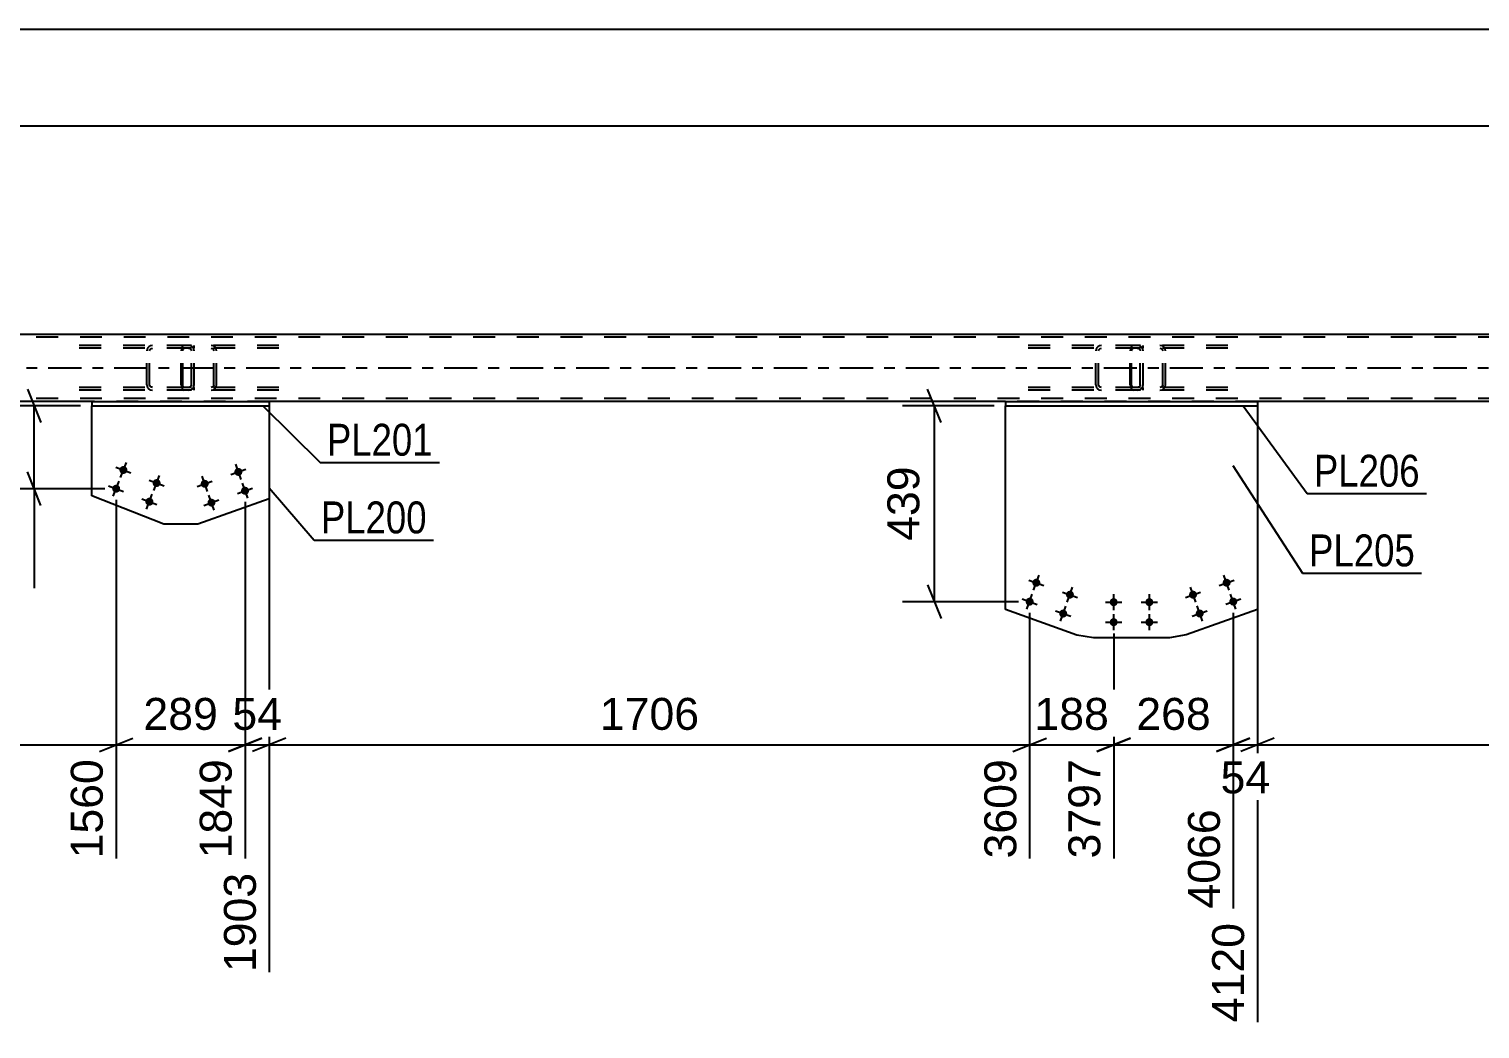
# Model space of a CAD drawing. Header units: millimetres. Extents: x -55 to 786, y -403 to 191.
# Drawn here: x 94.1 to 224.3, y -262.6 to -172.9 of the extents above; entities that cross this region are included whole.
import ezdxf

# ---------------------------------------------------------------- set-up
doc = ezdxf.new("R2010")
doc.units = ezdxf.units.MM
doc.linetypes.add('DXK_LINE_DOT2', pattern=[3.9198, 1.9599, -1.9599])
doc.linetypes.add('DXK_LINE_DOT3', pattern=[5.9187, 2.979, -0.9799, 0.9799, -0.9799])
doc.styles.add('Arial', font='ARIAL.TTF', dxfattribs={"height": 0.2})
doc.styles.add('Arial Narrow', font='ARIALN.TTF', dxfattribs={"height": 0.2})

# ---------------------------------------------------------------- blocks, each defined once
blk = doc.blocks.new('Part-203774531-2175 - 2150')
at = {"color": 7, "linetype": 'DXK_LINE_DOT2'}
for p, q in [((192.9, -201.58), (192.88, -201.77)), ((192.88, -204.81), (192.88, -201.77)), ((192.96, -201.43), (192.9, -201.58)), ((193.04, -201.32), (192.96, -201.43)), ((193.01, -201.77), (193.02, -201.68)), ((193.01, -204.81), (193.01, -201.77)), ((193.02, -201.68), (193.05, -201.6)), ((193.15, -201.29), (193.04, -201.32)), ((193.05, -201.6), (193.09, -201.55)), ((193.09, -201.55), (193.15, -201.53)), ((201.65, -201.29), (193.15, -201.29)), ((201.65, -201.53), (193.15, -201.53)), ((194.04, -201.53), (194.04, -201.29)), ((195.75, -201.32), (195.55, -201.29)), ((195.55, -201.53), (195.65, -201.55)), ((195.65, -201.55), (195.73, -201.6)), ((195.73, -201.6), (195.79, -201.68)), ((195.79, -201.68), (195.81, -201.77)), ((195.81, -204.81), (195.81, -201.77)), ((196.06, -201.77), (196.02, -201.58)), ((196.06, -204.81), (196.06, -201.77)), ((192.88, -204.81), (192.9, -204.99)), ((192.9, -204.99), (192.96, -205.15)), ((192.96, -205.15), (193.04, -205.25)), ((193.02, -204.9), (193.01, -204.81)), ((193.05, -204.98), (193.02, -204.9)), ((193.04, -205.25), (193.15, -205.29)), ((193.09, -205.03), (193.05, -204.98)), ((193.15, -205.05), (193.09, -205.03)), ((201.65, -205.05), (193.15, -205.05)), ((201.65, -205.29), (193.15, -205.29)), ((194.04, -205.29), (194.04, -205.05)), ((195.65, -205.03), (195.55, -205.05)), ((195.55, -205.29), (195.75, -205.25)), ((195.73, -204.98), (195.65, -205.03)), ((195.79, -204.9), (195.73, -204.98)), ((195.81, -204.81), (195.79, -204.9)), ((196.02, -204.99), (196.06, -204.81))]:
    blk.add_line(p, q, dxfattribs=at)
for centre, start, end in [((195.57, -201.78), 23.8951, 68.8487), ((195.57, -204.79), 291.1513, 336.1049)]:
    blk.add_arc(centre, 0.492, start, end, dxfattribs=at)
blk = doc.blocks.new('Part-203774531-2258 - 2150')
at = {"color": 7, "linetype": 'DXK_LINE_DOT2'}
for p, q in [((107.76, -201.58), (107.74, -201.77)), ((107.74, -204.81), (107.74, -201.77)), ((107.82, -201.43), (107.76, -201.58)), ((107.91, -201.32), (107.82, -201.43)), ((107.88, -201.77), (107.89, -201.68)), ((107.88, -204.81), (107.88, -201.77)), ((107.89, -201.68), (107.92, -201.6)), ((108.01, -201.29), (107.91, -201.32)), ((107.92, -201.6), (107.96, -201.55)), ((107.96, -201.55), (108.01, -201.53)), ((116.51, -201.29), (108.01, -201.29)), ((116.51, -201.53), (108.01, -201.53)), ((108.91, -201.53), (108.91, -201.29)), ((110.61, -201.32), (110.42, -201.29)), ((110.42, -201.53), (110.52, -201.55)), ((110.52, -201.55), (110.6, -201.6)), ((110.6, -201.6), (110.65, -201.68)), ((110.65, -201.68), (110.67, -201.77)), ((110.67, -204.81), (110.67, -201.77)), ((110.92, -201.77), (110.88, -201.58)), ((110.92, -204.81), (110.92, -201.77)), ((107.74, -204.81), (107.76, -204.99)), ((107.76, -204.99), (107.82, -205.15)), ((107.82, -205.15), (107.91, -205.25)), ((107.89, -204.9), (107.88, -204.81)), ((107.92, -204.98), (107.89, -204.9)), ((107.91, -205.25), (108.01, -205.29)), ((107.96, -205.03), (107.92, -204.98)), ((108.01, -205.05), (107.96, -205.03)), ((116.51, -205.05), (108.01, -205.05)), ((116.51, -205.29), (108.01, -205.29)), ((108.91, -205.29), (108.91, -205.05)), ((110.52, -205.03), (110.42, -205.05)), ((110.42, -205.29), (110.61, -205.25)), ((110.6, -204.98), (110.52, -205.03)), ((110.65, -204.9), (110.6, -204.98)), ((110.67, -204.81), (110.65, -204.9)), ((110.88, -204.99), (110.92, -204.81))]:
    blk.add_line(p, q, dxfattribs=at)
for centre, start, end in [((110.43, -201.78), 23.8951, 68.8487), ((110.43, -204.79), 291.1513, 336.1049)]:
    blk.add_arc(centre, 0.492, start, end, dxfattribs=at)
blk = doc.blocks.new('Bolt-203774531-2330 - 2150')
at = {"linetype": 'Continuous'}
for points in [[(109.51, -213.81, -1), (110.19, -213.57, -1)], [(112.53, -212.74, -1), (113.21, -212.5, -1)], [(113.13, -214.44, -1), (113.81, -214.19, -1)], [(110.12, -215.5, -1), (110.79, -215.26, -1)]]:
    blk.add_hatch(color=1, dxfattribs=at).paths.add_polyline_path(points)
at = {"color": 1, "linetype": 'Continuous'}
for p, q in [((113.11, -213.3), (112.63, -211.94)), ((109.17, -213.93), (110.53, -213.45)), ((110.09, -214.37), (109.61, -213.01)), ((112.19, -212.86), (113.55, -212.38)), ((110.7, -216.06), (110.21, -214.71)), ((112.79, -214.56), (114.15, -214.07)), ((113.71, -214.99), (113.23, -213.64)), ((109.78, -215.63), (111.13, -215.14))]:
    blk.add_line(p, q, dxfattribs=at)
blk = doc.blocks.new('Part-203774531-2234 - 2150')
at = {"color": 2, "linetype": 'Continuous'}
for p, q in [((181.69, -206.29), (181.69, -206.69)), ((181.69, -206.29), (204.3, -206.29)), ((181.69, -206.69), (204.3, -206.69)), ((204.3, -206.29), (204.3, -206.69))]:
    blk.add_line(p, q, dxfattribs=at)
blk = doc.blocks.new('Part-203774531-2384 - 2150')
at = {"color": 2, "linetype": 'Continuous'}
for p, q in [((99.72, -206.29), (99.72, -206.69)), ((99.72, -206.29), (115.64, -206.29)), ((99.72, -206.69), (115.64, -206.69)), ((115.64, -206.29), (115.64, -206.69))]:
    blk.add_line(p, q, dxfattribs=at)
blk = doc.blocks.new('Bolt-203774531-2342 - 2150')
at = {"linetype": 'Continuous'}
for points in [[(102.22, -212.32, -1), (102.89, -212.58, -1)], [(105.2, -213.49, -1), (105.87, -213.75, -1)], [(101.57, -214, -1), (102.24, -214.26, -1)], [(104.55, -215.16, -1), (105.22, -215.43, -1)]]:
    blk.add_hatch(color=1, dxfattribs=at).paths.add_polyline_path(points)
at = {"color": 1, "linetype": 'Continuous'}
for p, q in [((102.3, -213.12), (102.82, -211.78)), ((101.64, -214.8), (102.16, -213.46)), ((101.89, -212.19), (103.23, -212.72)), ((104.87, -213.36), (106.21, -213.88)), ((105.28, -214.29), (105.8, -212.95)), ((101.23, -213.87), (102.57, -214.39)), ((104.62, -215.97), (105.14, -214.62)), ((104.21, -215.03), (105.55, -215.56))]:
    blk.add_line(p, q, dxfattribs=at)
blk = doc.blocks.new('Part-203774531-2370 - 2150')
at = {"color": 2, "linetype": 'Continuous'}
for p, q in [((719.95, -200.29), (54.38, -200.29)), ((99.72, -206.29), (54.38, -206.29)), ((181.69, -206.29), (115.64, -206.29)), ((270.2, -206.29), (204.3, -206.29))]:
    blk.add_line(p, q, dxfattribs=at)
at = {"color": 7, "linetype": 'DXK_LINE_DOT2'}
for p, q in [((719.95, -200.53), (54.38, -200.53)), ((719.95, -206.05), (54.38, -206.05)), ((115.64, -206.29), (99.72, -206.29)), ((204.3, -206.29), (181.69, -206.29))]:
    blk.add_line(p, q, dxfattribs=at)
at = {"color": 7, "linetype": 'DXK_LINE_DOT3'}
blk.add_line((54.38, -203.29), (719.95, -203.29), dxfattribs=at)
blk = doc.blocks.new('Part-203774531-2371 - 2150')
at = {"color": 7, "linetype": 'DXK_LINE_DOT2'}
for p, q in [((108.4, -201.29), (98.17, -201.29)), ((108.4, -201.53), (98.17, -201.53)), ((104.69, -201.58), (104.65, -201.77)), ((104.65, -204.81), (104.65, -201.77)), ((104.91, -201.77), (104.93, -201.68)), ((104.91, -204.81), (104.91, -201.77)), ((104.93, -201.68), (104.98, -201.6)), ((105.16, -201.29), (104.97, -201.32)), ((104.98, -201.6), (105.07, -201.55)), ((105.07, -201.55), (105.16, -201.53)), ((108.59, -201.32), (108.4, -201.29)), ((108.4, -201.53), (108.5, -201.55)), ((108.5, -201.55), (108.58, -201.6)), ((108.58, -201.6), (108.63, -201.68)), ((108.63, -201.68), (108.65, -201.77)), ((108.65, -204.81), (108.65, -201.77)), ((108.91, -201.77), (108.87, -201.58)), ((108.91, -204.81), (108.91, -201.77)), ((108.4, -205.05), (98.17, -205.05)), ((108.4, -205.29), (98.17, -205.29)), ((104.65, -204.81), (104.69, -204.99)), ((104.93, -204.9), (104.91, -204.81)), ((104.98, -204.98), (104.93, -204.9)), ((104.97, -205.25), (105.16, -205.29)), ((105.07, -205.03), (104.98, -204.98)), ((105.16, -205.05), (105.07, -205.03)), ((108.5, -205.03), (108.4, -205.05)), ((108.4, -205.29), (108.59, -205.25)), ((108.58, -204.98), (108.5, -205.03)), ((108.63, -204.9), (108.58, -204.98)), ((108.65, -204.81), (108.63, -204.9)), ((108.87, -204.99), (108.91, -204.81))]:
    blk.add_line(p, q, dxfattribs=at)
for centre, start, end in [((105.14, -201.79), 110.7583, 155.68), ((108.42, -201.79), 24.32, 69.2417), ((105.14, -204.79), 204.32, 249.2417), ((108.42, -204.79), 290.7583, 335.68)]:
    blk.add_arc(centre, 0.496, start, end, dxfattribs=at)
blk = doc.blocks.new('Part-203774531-2372 - 2150')
at = {"color": 7, "linetype": 'DXK_LINE_DOT2'}
for p, q in [((193.53, -201.29), (183.3, -201.29)), ((193.53, -201.53), (183.3, -201.53)), ((189.83, -201.58), (189.79, -201.77)), ((189.79, -204.81), (189.79, -201.77)), ((190.04, -201.77), (190.06, -201.68)), ((190.04, -204.81), (190.04, -201.77)), ((190.06, -201.68), (190.12, -201.6)), ((190.3, -201.29), (190.1, -201.32)), ((190.12, -201.6), (190.2, -201.55)), ((190.2, -201.55), (190.3, -201.53)), ((193.73, -201.32), (193.53, -201.29)), ((193.53, -201.53), (193.63, -201.55)), ((193.63, -201.55), (193.71, -201.6)), ((193.71, -201.6), (193.77, -201.68)), ((193.77, -201.68), (193.79, -201.77)), ((193.79, -204.81), (193.79, -201.77)), ((194.04, -201.77), (194.01, -201.58)), ((194.04, -204.81), (194.04, -201.77)), ((193.53, -205.05), (183.3, -205.05)), ((193.53, -205.29), (183.3, -205.29)), ((189.79, -204.81), (189.83, -204.99)), ((190.06, -204.9), (190.04, -204.81)), ((190.12, -204.98), (190.06, -204.9)), ((190.1, -205.25), (190.3, -205.29)), ((190.2, -205.03), (190.12, -204.98)), ((190.3, -205.05), (190.2, -205.03)), ((193.63, -205.03), (193.53, -205.05)), ((193.53, -205.29), (193.73, -205.25)), ((193.71, -204.98), (193.63, -205.03)), ((193.77, -204.9), (193.71, -204.98)), ((193.79, -204.81), (193.77, -204.9)), ((194.01, -204.99), (194.04, -204.81))]:
    blk.add_line(p, q, dxfattribs=at)
for centre, start, end in [((190.28, -201.79), 110.7583, 155.68), ((193.55, -201.79), 24.32, 69.2417), ((190.28, -204.79), 204.32, 249.2417), ((193.55, -204.79), 290.7583, 335.68)]:
    blk.add_arc(centre, 0.496, start, end, dxfattribs=at)
blk = doc.blocks.new('Part-203774531-2415 - 2150')
at = {"color": 2, "linetype": 'Continuous'}
for p, q in [((99.72, -214.78), (99.72, -206.69)), ((115.64, -206.69), (115.64, -215.03)), ((106.18, -217.31), (99.72, -214.78)), ((115.64, -215.03), (109.23, -217.31)), ((109.23, -217.31), (106.18, -217.31))]:
    blk.add_line(p, q, dxfattribs=at)
at = {"color": 7, "linetype": 'DXK_LINE_DOT2'}
blk.add_line((99.72, -206.69), (115.64, -206.69), dxfattribs=at)
blk = doc.blocks.new('Part-203774531-2431 - 2150')
at = {"color": 2, "linetype": 'Continuous'}
for p, q in [((181.69, -224.98), (181.69, -206.69)), ((204.3, -206.69), (204.3, -224.98)), ((188.1, -227.26), (181.69, -224.98)), ((204.3, -224.98), (197.89, -227.25)), ((189.6, -227.51), (188.1, -227.26)), ((196.4, -227.51), (189.6, -227.51)), ((197.89, -227.25), (196.4, -227.51))]:
    blk.add_line(p, q, dxfattribs=at)
at = {"color": 7, "linetype": 'DXK_LINE_DOT2'}
blk.add_line((181.69, -206.69), (204.3, -206.69), dxfattribs=at)
blk = doc.blocks.new('Bolt-203774531-2432 - 2150')
at = {"linetype": 'Continuous'}
for points in [[(201.19, -222.69, -1), (201.87, -222.45, -1)], [(198.18, -223.76, -1), (198.86, -223.52, -1)], [(201.79, -224.38, -1), (202.47, -224.14, -1)], [(198.78, -225.45, -1), (199.46, -225.21, -1)]]:
    blk.add_hatch(color=1, dxfattribs=at).paths.add_polyline_path(points)
at = {"color": 1, "linetype": 'Continuous'}
for p, q in [((200.85, -222.81), (202.21, -222.33)), ((201.77, -223.25), (201.29, -221.89)), ((197.84, -223.88), (199.19, -223.4)), ((198.76, -224.32), (198.28, -222.96)), ((202.37, -224.94), (201.89, -223.58)), ((198.44, -225.57), (199.8, -225.09)), ((199.36, -226.01), (198.88, -224.65)), ((201.46, -224.5), (202.81, -224.02))]:
    blk.add_line(p, q, dxfattribs=at)
blk = doc.blocks.new('Bolt-203774531-2450 - 2150')
at = {"linetype": 'Continuous'}
for points in [[(184.12, -222.45, -1), (184.8, -222.69, -1)], [(187.14, -223.52, -1), (187.81, -223.76, -1)], [(183.52, -224.14, -1), (184.2, -224.39, -1)], [(186.53, -225.21, -1), (187.21, -225.46, -1)]]:
    blk.add_hatch(color=1, dxfattribs=at).paths.add_polyline_path(points)
at = {"color": 1, "linetype": 'Continuous'}
for p, q in [((183.78, -222.33), (185.14, -222.81)), ((184.22, -223.25), (184.7, -221.89)), ((183.62, -224.94), (184.1, -223.59)), ((186.8, -223.4), (188.15, -223.88)), ((187.23, -224.32), (187.72, -222.96)), ((183.18, -224.02), (184.54, -224.51)), ((186.19, -225.09), (187.55, -225.58)), ((186.63, -226.01), (187.11, -224.66))]:
    blk.add_line(p, q, dxfattribs=at)
blk = doc.blocks.new('Bolt-203774531-2451 - 2150')
at = {"linetype": 'Continuous'}
for points in [[(191.04, -224.31, -1), (191.76, -224.31, -1)], [(194.24, -224.31, -1), (194.96, -224.31, -1)], [(191.04, -226.11, -1), (191.76, -226.11, -1)], [(194.24, -226.11, -1), (194.96, -226.11, -1)]]:
    blk.add_hatch(color=1, dxfattribs=at).paths.add_polyline_path(points)
at = {"color": 1, "linetype": 'Continuous'}
for p, q in [((191.4, -225.03), (191.4, -223.59)), ((194.6, -225.03), (194.6, -223.59)), ((190.68, -224.31), (192.12, -224.31)), ((193.88, -224.31), (195.32, -224.31)), ((190.68, -226.11), (192.12, -226.11)), ((191.4, -226.83), (191.4, -225.39)), ((193.88, -226.11), (195.32, -226.11)), ((194.6, -226.83), (194.6, -225.39))]:
    blk.add_line(p, q, dxfattribs=at)
blk = doc.blocks.new('StraightDimension-203774531-32935 - 2150')
at = {"color": 7, "linetype": 'Continuous'}
for p, q in [((204.3, -207.69), (204.3, -262.01)), ((272.37, -215.75), (272.37, -247.31)), ((205.8, -236.52), (202.8, -237.72)), ((270.87, -237.72), (273.87, -236.52)), ((204.3, -237.12), (272.37, -237.12))]:
    blk.add_line(p, q, dxfattribs=at)
at = {"color": 0}
blk.add_wipeout([(243.38, -236.37), (243.38, -232.17), (233.29, -232.17), (233.29, -236.37)], dxfattribs=at)
at = {"color": 3, "style": 'Arial'}
blk.add_text('1702', height=2.865, dxfattribs=at).set_placement((233.89, -235.77))
at = {"color": 0, "linetype": 'Continuous'}
blk.add_wipeout([(271.77, -237.82), (267.57, -237.82), (267.57, -247.91), (271.77, -247.91)], dxfattribs=at)
at = {"color": 3, "linetype": 'Continuous', "style": 'Arial'}
blk.add_text('5822', height=2.865, rotation=90.0002, dxfattribs=at).set_placement((271.17, -247.31))
blk = doc.blocks.new('StraightDimension-203774531-33138 - 2150')
at = {"color": 7, "linetype": 'Continuous'}
blk.add_line((42.28, -181.58), (732.05, -181.58), dxfattribs=at)
blk = doc.blocks.new('StraightDimension-203774531-32936 - 2150')
at = {"color": 7, "linetype": 'Continuous'}
for p, q in [((204.3, -207.69), (204.3, -262.01)), ((202.13, -225.26), (202.13, -251.81)), ((200.63, -237.72), (203.63, -236.52)), ((205.8, -236.52), (202.8, -237.72)), ((202.13, -237.12), (204.3, -237.12))]:
    blk.add_line(p, q, dxfattribs=at)
at = {"color": 0}
blk.add_wipeout([(206.04, -242.07), (206.04, -237.87), (200.39, -237.87), (200.39, -242.07)], dxfattribs=at)
at = {"color": 0, "linetype": 'Continuous'}
blk.add_wipeout([(203.7, -252.52), (199.5, -252.52), (199.5, -262.61), (203.7, -262.61)], dxfattribs=at)
at = {"color": 3, "style": 'Arial'}
blk.add_text('54', height=2.865, dxfattribs=at).set_placement((200.99, -241.47))
at = {"color": 3, "linetype": 'Continuous', "style": 'Arial'}
blk.add_text('4120', height=2.865, rotation=90.0002, dxfattribs=at).set_placement((203.1, -262.01))
blk = doc.blocks.new('StraightDimension-203774531-32937 - 2150')
at = {"color": 7, "linetype": 'Continuous'}
for p, q in [((202.13, -225.26), (202.13, -251.81)), ((191.4, -227.11), (191.4, -247.31)), ((189.9, -237.72), (192.9, -236.52)), ((203.63, -236.52), (200.63, -237.72)), ((191.4, -237.12), (202.13, -237.12))]:
    blk.add_line(p, q, dxfattribs=at)
at = {"color": 0}
blk.add_wipeout([(200.7, -236.37), (200.7, -232.17), (192.83, -232.17), (192.83, -236.37)], dxfattribs=at)
at = {"color": 0, "linetype": 'Continuous'}
blk.add_wipeout([(201.53, -242.32), (197.33, -242.32), (197.33, -252.41), (201.53, -252.41)], dxfattribs=at)
at = {"color": 3, "style": 'Arial'}
blk.add_text('268', height=2.865, dxfattribs=at).set_placement((193.43, -235.77))
at = {"color": 3, "linetype": 'Continuous', "style": 'Arial'}
blk.add_text('4066', height=2.865, rotation=90.0002, dxfattribs=at).set_placement((200.93, -251.81))
blk = doc.blocks.new('StraightDimension-203774531-32938 - 2150')
at = {"color": 7, "linetype": 'Continuous'}
for p, q in [((183.86, -225.27), (183.86, -247.31)), ((191.4, -227.11), (191.4, -247.31)), ((182.36, -237.72), (185.36, -236.52)), ((192.9, -236.52), (189.9, -237.72)), ((183.86, -237.12), (191.4, -237.12))]:
    blk.add_line(p, q, dxfattribs=at)
at = {"color": 0}
blk.add_wipeout([(191.56, -236.37), (191.56, -232.17), (183.69, -232.17), (183.69, -236.37)], dxfattribs=at)
at = {"color": 0, "linetype": 'Continuous'}
blk.add_wipeout([(190.8, -237.82), (186.6, -237.82), (186.6, -247.91), (190.8, -247.91)], dxfattribs=at)
at = {"color": 3, "style": 'Arial'}
blk.add_text('188', height=2.865, dxfattribs=at).set_placement((184.29, -235.77))
at = {"color": 3, "linetype": 'Continuous', "style": 'Arial'}
blk.add_text('3797', height=2.865, rotation=90.0002, dxfattribs=at).set_placement((190.2, -247.31))
blk = doc.blocks.new('StraightDimension-203774531-32939 - 2150')
at = {"color": 7, "linetype": 'Continuous'}
for p, q in [((115.64, -207.69), (115.64, -257.51)), ((183.86, -225.27), (183.86, -247.31)), ((117.14, -236.52), (114.14, -237.72)), ((182.36, -237.72), (185.36, -236.52)), ((115.64, -237.12), (183.86, -237.12))]:
    blk.add_line(p, q, dxfattribs=at)
at = {"color": 0}
blk.add_wipeout([(154.79, -236.37), (154.79, -232.17), (144.7, -232.17), (144.7, -236.37)], dxfattribs=at)
at = {"color": 3, "style": 'Arial'}
blk.add_text('1706', height=2.865, dxfattribs=at).set_placement((145.3, -235.77))
at = {"color": 0, "linetype": 'Continuous'}
blk.add_wipeout([(183.26, -237.82), (179.06, -237.82), (179.06, -247.91), (183.26, -247.91)], dxfattribs=at)
at = {"color": 3, "linetype": 'Continuous', "style": 'Arial'}
blk.add_text('3609', height=2.865, rotation=90.0002, dxfattribs=at).set_placement((182.66, -247.31))
blk = doc.blocks.new('StraightDimension-203774531-32940 - 2150')
at = {"color": 7, "linetype": 'Continuous'}
for p, q in [((115.64, -207.69), (115.64, -257.51)), ((113.47, -215.31), (113.47, -247.31)), ((111.97, -237.72), (114.97, -236.52)), ((117.14, -236.52), (114.14, -237.72)), ((113.47, -237.12), (115.64, -237.12))]:
    blk.add_line(p, q, dxfattribs=at)
at = {"color": 0}
blk.add_wipeout([(117.38, -236.37), (117.38, -232.17), (111.73, -232.17), (111.73, -236.37)], dxfattribs=at)
at = {"color": 0, "linetype": 'Continuous'}
blk.add_wipeout([(115.04, -248.02), (110.84, -248.02), (110.84, -258.11), (115.04, -258.11)], dxfattribs=at)
at = {"color": 3, "style": 'Arial'}
blk.add_text('54', height=2.865, dxfattribs=at).set_placement((112.33, -235.77))
at = {"color": 3, "linetype": 'Continuous', "style": 'Arial'}
blk.add_text('1903', height=2.865, rotation=90.0002, dxfattribs=at).set_placement((114.44, -257.51))
blk = doc.blocks.new('StraightDimension-203774531-32941 - 2150')
at = {"color": 7, "linetype": 'Continuous'}
for p, q in [((101.9, -215.13), (101.9, -247.31)), ((113.47, -215.31), (113.47, -247.31)), ((100.4, -237.72), (103.4, -236.52)), ((114.97, -236.52), (111.97, -237.72)), ((101.9, -237.12), (113.47, -237.12))]:
    blk.add_line(p, q, dxfattribs=at)
at = {"color": 0}
blk.add_wipeout([(111.62, -236.37), (111.62, -232.17), (103.75, -232.17), (103.75, -236.37)], dxfattribs=at)
at = {"color": 0, "linetype": 'Continuous'}
blk.add_wipeout([(112.87, -237.82), (108.67, -237.82), (108.67, -247.91), (112.87, -247.91)], dxfattribs=at)
at = {"color": 3, "style": 'Arial'}
blk.add_text('289', height=2.865, dxfattribs=at).set_placement((104.35, -235.77))
at = {"color": 3, "linetype": 'Continuous', "style": 'Arial'}
blk.add_text('1849', height=2.865, rotation=90.0002, dxfattribs=at).set_placement((112.27, -247.31))
blk = doc.blocks.new('StraightDimension-203774531-32942 - 2150')
at = {"color": 7, "linetype": 'Continuous'}
for p, q in [((42.28, -207.29), (42.28, -240.64)), ((101.9, -215.13), (101.9, -247.31)), ((43.78, -236.52), (40.78, -237.72)), ((100.4, -237.72), (103.4, -236.52)), ((42.28, -237.12), (101.9, -237.12))]:
    blk.add_line(p, q, dxfattribs=at)
at = {"color": 0}
blk.add_wipeout([(77.14, -236.37), (77.14, -232.17), (67.04, -232.17), (67.04, -236.37)], dxfattribs=at)
at = {"color": 3, "style": 'Arial'}
blk.add_text('1560', height=2.865, dxfattribs=at).set_placement((67.64, -235.77))
at = {"color": 0, "linetype": 'Continuous'}
for points in [[(41.68, -237.82), (37.48, -237.82), (37.48, -241.24), (41.68, -241.24)], [(101.3, -237.82), (97.1, -237.82), (97.1, -247.91), (101.3, -247.91)]]:
    blk.add_wipeout(points, dxfattribs=at)
at = {"color": 3, "linetype": 'Continuous', "style": 'Arial'}
for s, height, p in [('0', 2.87, (41.08, -240.64)), ('1560', 2.865, (100.7, -247.31))]:
    blk.add_text(s, height=height, rotation=90.0002, dxfattribs=at).set_placement(p)
blk = doc.blocks.new('StraightDimension-203774531-33195 - 2150')
at = {"color": 7, "linetype": 'Continuous'}
blk.add_line((41.48, -172.88), (732.85, -172.88), dxfattribs=at)
blk = doc.blocks.new('StraightDimension-203774531-38164 - 2150')
at = {"color": 7, "linetype": 'Continuous'}
for p, q in [((93.94, -205.19), (95.14, -208.19)), ((98.72, -206.69), (91.69, -206.69)), ((94.54, -214.13), (94.54, -206.69)), ((95.14, -215.63), (93.94, -212.63)), ((100.9, -214.13), (91.69, -214.13)), ((94.54, -214.13), (94.54, -223.05)), ((94.54, -214.13), (94.54, -223.05))]:
    blk.add_line(p, q, dxfattribs=at)
at = {"color": 0}
blk.add_wipeout([(93.79, -214.65), (89.59, -214.65), (89.59, -222.52), (93.79, -222.52)], dxfattribs=at)
at = {"color": 3, "style": 'Arial'}
blk.add_text('186', height=2.865, rotation=90.0002, dxfattribs=at).set_placement((93.19, -221.92))
blk = doc.blocks.new('StraightDimension-203774531-38171 - 2150')
at = {"color": 7, "linetype": 'Continuous'}
for p, q in [((175.91, -208.19), (174.71, -205.19)), ((180.69, -206.69), (172.46, -206.69)), ((175.31, -224.27), (175.31, -206.69)), ((174.71, -222.77), (175.91, -225.77)), ((182.86, -224.27), (172.46, -224.27))]:
    blk.add_line(p, q, dxfattribs=at)
at = {"color": 0}
blk.add_wipeout([(174.56, -211.54), (170.36, -211.54), (170.36, -219.41), (174.56, -219.41)], dxfattribs=at)
at = {"color": 3, "style": 'Arial'}
blk.add_text('439', height=2.865, rotation=90.0002, dxfattribs=at).set_placement((173.96, -218.81))
blk = doc.blocks.new('Mark-203774531-2230 - 2150')
at = {"color": 0}
blk.add_wipeout([(218.87, -213.95), (218.87, -210.95), (209.36, -210.95), (209.36, -213.95)], dxfattribs=at)
blk.add_wipeout([(218.87, -213.95), (218.87, -210.95), (209.36, -210.95), (209.36, -213.95)], dxfattribs=at)
at = {"color": 30, "linetype": 'Continuous'}
for p, q in [((203.01, -206.69), (208.76, -214.55)), ((208.76, -214.55), (219.47, -214.55))]:
    blk.add_line(p, q, dxfattribs=at)
at = {"color": 3, "style": 'Arial Narrow'}
blk.add_text('PL206', height=2.863, dxfattribs=at).set_placement((209.36, -213.95))
blk = doc.blocks.new('Mark-203774531-2380 - 2150')
at = {"color": 0}
blk.add_wipeout([(130.31, -211.17), (130.31, -208.17), (120.81, -208.17), (120.81, -211.17)], dxfattribs=at)
blk.add_wipeout([(130.31, -211.17), (130.31, -208.17), (120.81, -208.17), (120.81, -211.17)], dxfattribs=at)
at = {"color": 30, "linetype": 'Continuous'}
for p, q in [((115.06, -206.69), (120.21, -211.77)), ((120.21, -211.77), (130.91, -211.77))]:
    blk.add_line(p, q, dxfattribs=at)
at = {"color": 3, "style": 'Arial Narrow'}
blk.add_text('PL201', height=2.863, dxfattribs=at).set_placement((120.81, -211.17))
blk = doc.blocks.new('Mark-203774531-2411 - 2150')
at = {"color": 0}
blk.add_wipeout([(129.78, -218.14), (129.78, -215.14), (120.27, -215.14), (120.27, -218.14)], dxfattribs=at)
blk.add_wipeout([(129.78, -218.14), (129.78, -215.14), (120.27, -215.14), (120.27, -218.14)], dxfattribs=at)
at = {"color": 30, "linetype": 'Continuous'}
for p, q in [((115.64, -214.05), (119.67, -218.74)), ((119.67, -218.74), (130.38, -218.74))]:
    blk.add_line(p, q, dxfattribs=at)
at = {"color": 3, "style": 'Arial Narrow'}
blk.add_text('PL200', height=2.863, dxfattribs=at).set_placement((120.27, -218.14))
blk = doc.blocks.new('Mark-203774531-2427 - 2150')
at = {"color": 0}
blk.add_wipeout([(218.43, -221.1), (218.43, -218.1), (208.93, -218.1), (208.93, -221.1)], dxfattribs=at)
blk.add_wipeout([(218.43, -221.1), (218.43, -218.1), (208.93, -218.1), (208.93, -221.1)], dxfattribs=at)
at = {"color": 30, "linetype": 'Continuous'}
for p, q in [((202.08, -212.04), (208.33, -221.7)), ((208.33, -221.7), (219.03, -221.7))]:
    blk.add_line(p, q, dxfattribs=at)
at = {"color": 3, "style": 'Arial Narrow'}
blk.add_text('PL205', height=2.863, dxfattribs=at).set_placement((208.93, -221.1))

msp = doc.modelspace()

# ---------------------------------------------------------------- block references
for name in ['StraightDimension-203774531-33138 - 2150', 'Part-203774531-2370 - 2150', 'Part-203774531-2371 - 2150', 'Part-203774531-2258 - 2150', 'Part-203774531-2372 - 2150', 'Part-203774531-2175 - 2150', 'Part-203774531-2384 - 2150', 'Part-203774531-2415 - 2150', 'Part-203774531-2234 - 2150', 'Part-203774531-2431 - 2150', 'Bolt-203774531-2342 - 2150', 'Bolt-203774531-2330 - 2150', 'Bolt-203774531-2450 - 2150', 'Bolt-203774531-2432 - 2150', 'Bolt-203774531-2451 - 2150']:
    msp.add_blockref(name, (0, 0))

# ---------------------------------------------------------------- next in the draw order: block references
for name in ['StraightDimension-203774531-33195 - 2150', 'StraightDimension-203774531-32935 - 2150']:
    msp.add_blockref(name, (0, 0))

# ---------------------------------------------------------------- next in the draw order: block references
msp.add_blockref('StraightDimension-203774531-32936 - 2150', (0, 0))

# ---------------------------------------------------------------- next in the draw order: block references
for name in ['Mark-203774531-2230 - 2150', 'StraightDimension-203774531-32937 - 2150']:
    msp.add_blockref(name, (0, 0))

# ---------------------------------------------------------------- next in the draw order: block references
for name in ['Mark-203774531-2427 - 2150', 'StraightDimension-203774531-32938 - 2150']:
    msp.add_blockref(name, (0, 0))

# ---------------------------------------------------------------- next in the draw order: block references
msp.add_blockref('StraightDimension-203774531-32939 - 2150', (0, 0))

# ---------------------------------------------------------------- next in the draw order: block references
for name in ['StraightDimension-203774531-38171 - 2150', 'StraightDimension-203774531-32940 - 2150']:
    msp.add_blockref(name, (0, 0))

# ---------------------------------------------------------------- next in the draw order: block references
for name in ['Mark-203774531-2380 - 2150', 'Mark-203774531-2411 - 2150', 'StraightDimension-203774531-32941 - 2150']:
    msp.add_blockref(name, (0, 0))

# ---------------------------------------------------------------- next in the draw order: block references
msp.add_blockref('StraightDimension-203774531-32942 - 2150', (0, 0))

# ---------------------------------------------------------------- next in the draw order: block references
msp.add_blockref('StraightDimension-203774531-38164 - 2150', (0, 0))

doc.saveas('drawing.dxf')
